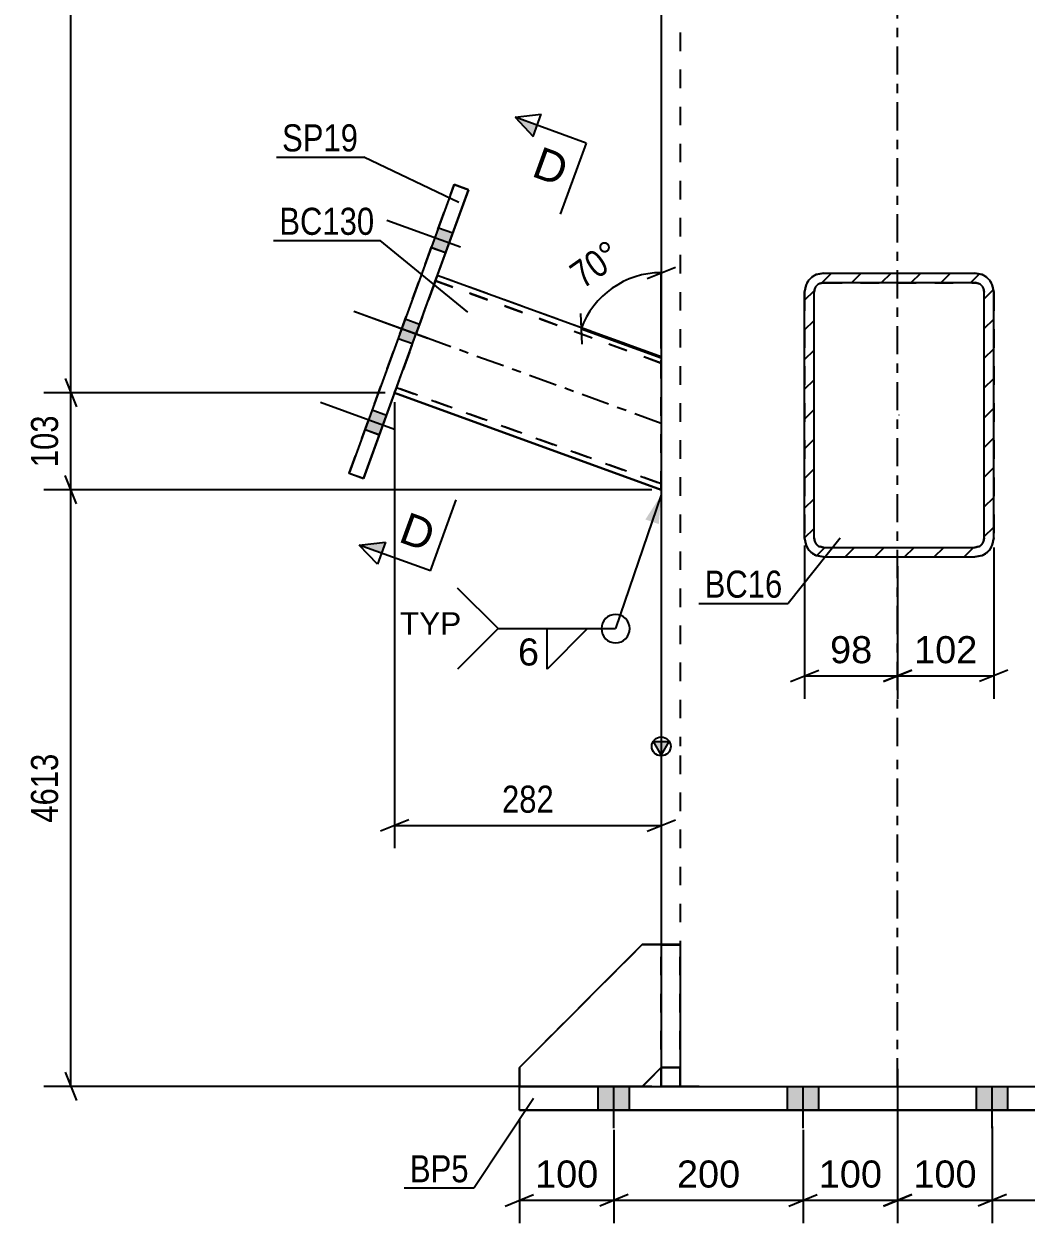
# Model space of a CAD drawing. Header units: millimetres. Extents: x -136 to 458, y -179 to 241.
# Drawn here: x 119.8 to 225.7, y -13 to 113.9 of the extents above; entities that cross this region are included whole.
import ezdxf

# ---------------------------------------------------------------- set-up
doc = ezdxf.new("R2010")
doc.units = ezdxf.units.MM
doc.linetypes.add('DXK_LINE_DOT2', pattern=[3.9198, 1.9599, -1.9599])
doc.linetypes.add('DXK_LINE_DOT3', pattern=[5.918699999999999, 2.979, -0.9799, 0.9799, -0.9799])
doc.styles.add('Arial', font='ARIAL.TTF', dxfattribs={"height": 0.2})
doc.styles.add('Arial Narrow', font='ARIALN.TTF', dxfattribs={"height": 0.2})

# ---------------------------------------------------------------- blocks, each defined once
blk = doc.blocks.new('Part-284876647-2561 - 2523')
at = {"color": 7, "linetype": 'DXK_LINE_DOT2'}
for p, q in [((185.1658816164739, 16.48926713189845), (172.1658816164739, 3.48926735205074)), ((172.1658816164739, 3.488899282542627), (185.1658816164739, 16.48889906239034)), ((185.1658816164739, 16.48889906239034), (185.1658816164739, 16.48926713189845)), ((187.1658816164739, 16.48926713189845), (185.1658816164739, 16.48926713189845)), ((185.1658816164739, 16.48889906239034), (187.1658816164739, 16.48889906239034)), ((187.1658816164739, 16.48926713189845), (187.1658816164739, 3.488899282542627)), ((172.1658816164739, 1.48889931641221), (172.1658816164739, 3.48926735205074)), ((187.1658816164739, 3.488899282542627), (185.1658816164739, 1.48889931641221)), ((172.1658816164739, 1.489267385920323), (185.1658816164739, 1.489267385920323)), ((185.1658816164739, 1.48889931641221), (172.1658816164739, 1.48889931641221)), ((185.1658816164739, 1.489267385920323), (185.1774758061758, 1.500861575425881)), ((185.1658816164739, 1.48889931641221), (185.1658816164739, 1.489267385920323))]:
    blk.add_line(p, q, dxfattribs=at)
at = {"color": 2, "linetype": 'Continuous'}
blk.add_line((185.1774758061758, 1.500861575425881), (187.1658816164739, 3.48926735205074), dxfattribs=at)
blk = doc.blocks.new('Part-284876647-2548 - 2523')
at = {"linetype": 'Continuous'}
h = blk.add_hatch(dxfattribs=at)
h.set_pattern_fill('', scale=0.7, style=0, pattern_type=0)
h.set_pattern_definition([(45, (202.3238815861421, 59.51429752567452), (-1.571544821187102, 1.571544821187102), [])])
h.paths.add_polyline_path([(202.3238815861435, 85.51429796353165), (202.3238815861392, 59.51429752571943), (202.4761225211159, 58.74893064810146), (202.9096680237651, 58.10008393953228), (203.558514721408, 57.66653842958272), (204.3238815861377, 57.51429749204124), (220.3238815861377, 57.51429749204124), (221.0892484508689, 57.66653842958272), (221.7380951485118, 58.10008393953228), (222.171640651161, 58.74893064810146), (222.3238815861392, 59.51429752571943), (222.3238815861435, 85.51429796353165), (222.1716406511668, 86.27966484115001), (221.7380951485162, 86.92851154971885), (221.0892484508733, 87.36205705966876), (220.3238815861435, 87.5142979972095), (204.3238815861435, 87.5142979972095), (203.5585147214138, 87.36205705966876), (202.9096680237709, 86.92851154971885), (202.4761225211217, 86.27966484115001)])
h.paths.add_polyline_path([(203.6167748049572, 86.22140475662542), (203.9411981537779, 86.43817751160071), (204.3238815861435, 86.51429798037077), (220.3238815861435, 86.51429798037077), (220.7065650185091, 86.43817751160071), (221.0309883673298, 86.22140475662542), (221.2477611186552, 85.89698140234083), (221.3238815861435, 85.51429796353165), (221.3238815861392, 59.51429752571943), (221.2477611186494, 59.13161408691025), (221.0309883673255, 58.80719073262605), (220.7065650185033, 58.5904179776511), (220.3238815861377, 58.51429750888036), (204.3238815861377, 58.51429750888036), (203.9411981537736, 58.5904179776511), (203.6167748049514, 58.80719073262605), (203.4000020536275, 59.13161408691025), (203.3238815861392, 59.51429752571943), (203.3238815861435, 85.51429796353165), (203.4000020536319, 85.89698140234083)])
at = {"color": 2, "linetype": 'Continuous'}
for p, q in [((204.3238815861435, 87.5142979972095), (203.5585147214138, 87.36205705966876)), ((204.3238815861435, 87.5142979972095), (220.3238815861435, 87.5142979972095)), ((221.0892484508733, 87.36205705966876), (220.3238815861435, 87.5142979972095)), ((202.4761225211217, 86.27966484115001), (202.3238815861435, 85.51429796353165)), ((203.9411981537779, 86.43817751160071), (204.3238815861435, 86.51429798037077)), ((204.3238815693928, 86.51123642527944), (203.9411981370272, 86.43511595907961)), ((204.3238815693928, 86.51123642527944), (204.3238815861435, 86.51429798037077)), ((204.3238815861435, 86.51429798037077), (220.3238815861435, 86.51429798037077)), ((204.3238815693928, 86.51123642527944), (220.3238815693928, 86.51123642527654)), ((220.3238815693928, 86.51123642527654), (220.3238815861435, 86.51429798037077)), ((220.3238815861435, 86.51429798037077), (220.7065650185091, 86.43817751160071)), ((220.7065650017584, 86.43511595907637), (220.3238815693928, 86.51123642527654)), ((222.3238815861435, 85.51429796353165), (222.1716406511668, 86.27966484115001)), ((202.3238815861392, 59.51429752571943), (202.3238815861435, 85.51429796353165)), ((203.3238815861435, 85.51429796353165), (203.4000020536319, 85.89698140234083)), ((203.3238815861392, 59.51429752571943), (203.3238815861435, 85.51429796353165)), ((221.2477611186552, 85.89698140234083), (221.3238815861435, 85.51429796353165)), ((221.3238815861392, 59.51429752571943), (221.3238815861435, 85.51429796353165)), ((222.3238815861392, 59.51429752571943), (222.3238815861435, 85.51429796353165)), ((202.3238815861392, 59.51429752571943), (202.4761225211159, 58.74893064810146)), ((203.4000020536275, 59.13161408691025), (203.3238815861392, 59.51429752571943)), ((204.3238815861377, 58.51429750888036), (203.9411981537736, 58.5904179776511)), ((204.3238815861377, 58.51429750888036), (220.3238815861377, 58.51429750888036)), ((220.7065650185033, 58.5904179776511), (220.3238815861377, 58.51429750888036)), ((221.3238815861392, 59.51429752571943), (221.2477611186494, 59.13161408691025)), ((222.171640651161, 58.74893064810146), (222.3238815861392, 59.51429752571943)), ((203.558514721408, 57.66653842958272), (204.3238815861377, 57.51429749204124)), ((204.3238815693928, 57.51123691638037), (203.5585147046631, 57.66347784877956)), ((204.3238815693928, 57.51123691638037), (204.3238815861377, 57.51429749204124)), ((204.3238815861377, 57.51429749204124), (220.3238815861377, 57.51429749204124)), ((204.3238815693928, 57.51123691638037), (220.3238815693928, 57.51123691637747)), ((220.3238815861377, 57.51429749204124), (221.0892484508689, 57.66653842958272)), ((221.0892484341226, 57.66347784877667), (220.3238815693928, 57.51123691637747)), ((220.3238815693928, 57.51123691637747), (220.3238815861377, 57.51429749204124))]:
    blk.add_line(p, q, dxfattribs=at)
at = {"color": 7, "linetype": 'DXK_LINE_DOT2'}
for p, q in [((203.5585147046631, 87.35899547594539), (204.3238815693928, 87.51123640834464)), ((204.3238815693928, 87.51123640834464), (204.3238815861435, 87.5142979972095)), ((204.3238815693928, 87.51123640834464), (220.3238815693928, 87.51123640834174)), ((220.3238815693928, 87.51123640834174), (220.3238815861435, 87.5142979972095)), ((220.3238815693928, 87.51123640834174), (221.0892484341226, 87.35899547594215)), ((202.3238815693928, 85.51123644221423), (202.476122504371, 86.27660329398327)), ((222.1716406344161, 86.27660329397963), (222.3238815693928, 85.51123644221059)), ((202.3238815861435, 85.51429796353165), (202.3238815693928, 59.51123688251187)), ((203.4000020368812, 85.89391986809841), (203.3238815693928, 85.51123644221383)), ((203.3238815693928, 85.51123644221383), (203.3238815861435, 85.51429796353165)), ((203.3238815693928, 59.51123688251153), (203.3238815693928, 85.51123644221383)), ((203.4000020368812, 85.89391986809841), (203.4000020536319, 85.89698140234083)), ((221.2477611019045, 85.89391986809511), (221.2477611186552, 85.89698140234083)), ((221.3238815693928, 85.51123644221059), (221.2477611019045, 85.89391986809511)), ((221.3238815693928, 85.51123644221059), (221.3238815861435, 85.51429796353165)), ((221.3238815693928, 59.51123688250823), (221.3238815693928, 85.51123644221059)), ((222.3238815861435, 85.51429796353165), (222.3238815693928, 59.51123688250823)), ((202.476122504371, 58.74587003074282), (202.3238815693928, 59.51123688251187)), ((202.476122504371, 58.74587003074282), (202.4761225211159, 58.74893064810146)), ((203.3238815693928, 59.51123688251153), (203.3238815861392, 59.51429752571943)), ((203.3238815693928, 59.51123688251153), (203.4000020368812, 59.128553456627)), ((203.9411981370272, 58.58735736564574), (204.3238815693928, 58.51123689944592)), ((204.3238815693928, 58.51123689944592), (204.3238815861377, 58.51429750888036)), ((204.3238815693928, 58.51123689944592), (220.3238815693928, 58.51123689944302)), ((220.3238815693928, 58.51123689944302), (220.7065650017584, 58.58735736564284)), ((220.3238815693928, 58.51123689944302), (220.3238815861377, 58.51429750888036)), ((221.2477611019045, 59.12855345662371), (221.3238815693928, 59.51123688250823)), ((221.3238815693928, 59.51123688250823), (221.3238815861392, 59.51429752571943)), ((222.3238815693928, 59.51123688250823), (222.1716406344161, 58.74587003073918)), ((222.1716406344161, 58.74587003073918), (222.171640651161, 58.74893064810146)), ((222.3238815693928, 59.51123688250823), (222.3238815861392, 59.51429752571943))]:
    blk.add_line(p, q, dxfattribs=at)
at = {"color": 7, "linetype": 'DXK_LINE_DOT3'}
blk.add_line((212.3238815592476, 72.50940149455772), (212.3238815863153, 72.5142977440866), dxfattribs=at)
at = {"color": 2, "linetype": 'Continuous'}
for centre, radius, start, end in [((204.3238816081458, 85.51429798553286), 2.000000016839345, 112.5000004824167, 157.5000004824008), ((204.3238815971476, 85.51429797452951), 1.000000008424062, 112.5000004825366, 157.5000004823348), ((204.3238815583338, 85.51123643114649), 0.9999999915384121, 112.4999995150047, 157.4999995147244), ((220.3238815751395, 85.51429797452951), 1.000000008424061, 22.49999951766524, 67.49999951746345), ((220.323881580452, 85.5112364311434), 0.9999999915382234, 22.50000048526679, 67.50000048499797), ((220.3238815641354, 85.51429798552451), 2.00000001684931, 22.49999951774013, 67.49999951751961), ((204.323881608136, 59.51429750371462), 2.000000016834123, 202.4999995175374, 247.4999995176454), ((204.323881547266, 59.51123690463506), 1.999999983063, 202.5000004850796, 247.5000004851461), ((204.3238815971322, 59.51429751471183), 1.000000008410178, 202.499999517391, 247.4999995178157), ((220.3238815751447, 59.51429751471183), 1.000000008410179, 292.5000004821843, 337.500000482609), ((220.3238815641416, 59.51429750371388), 2.00000001683317, 292.5000004823434, 337.500000482474), ((220.3238815915157, 59.51123690463908), 1.9999999830709, 292.4999995148817, 337.4999995147764)]:
    blk.add_arc(centre, radius, start, end, dxfattribs=at)
at = {"color": 7, "linetype": 'DXK_LINE_DOT2'}
for centre, radius, start, end in [((204.3238815472652, 85.51123642008992), 1.999999983062675, 112.4999995148325, 157.4999995148818), ((220.3238815915162, 85.51123642008028), 1.999999983070187, 22.50000048521503, 67.5000004851267), ((204.3238815583337, 59.51123689357871), 0.9999999915382234, 202.5000004852668, 247.500000484998), ((220.3238815804522, 59.51123689357591), 0.999999991538237, 292.4999995149901, 337.4999995147031)]:
    blk.add_arc(centre, radius, start, end, dxfattribs=at)
blk = doc.blocks.new('Part-284876647-2565 - 2523')
at = {"color": 2, "linetype": 'Continuous'}
for p, q in [((185.1658816164739, 16.49810090762891), (172.1658816164739, 3.498101127781195)), ((185.1658816164739, 16.4977328381208), (185.1658816164739, 16.49810090762891)), ((187.1658816164739, 16.49810090762891), (185.1658816164739, 16.49810090762891)), ((172.1658816164739, 3.498101127781195), (172.1658816164739, 3.497733058273082)), ((172.1658816164739, 3.498101127781195), (172.1658816164739, 1.500861575425881)), ((185.1686420302958, 1.500861575425881), (187.1658816164739, 3.498101127781195))]:
    blk.add_line(p, q, dxfattribs=at)
at = {"color": 7, "linetype": 'DXK_LINE_DOT2'}
for p, q in [((172.1658816164739, 3.497733058273082), (185.1658816164739, 16.4977328381208)), ((185.1658816164739, 16.4977328381208), (187.1658816164739, 16.4977328381208)), ((187.1658816164739, 16.49810090762891), (187.1658816164739, 3.497733058273082)), ((187.1658816164739, 3.497733058273082), (185.1658816164739, 1.497733092142664)), ((172.1658816164739, 1.500861575425881), (172.1658816164739, 1.497733092142664)), ((172.1658816164739, 1.498101161650777), (185.1658816164739, 1.498101161650777)), ((185.1658816164739, 1.497733092142664), (172.1658816164739, 1.497733092142664)), ((185.1658816164739, 1.498101161650777), (185.1686420302958, 1.500861575425881)), ((185.1658816164739, 1.497733092142664), (185.1658816164739, 1.498101161650777))]:
    blk.add_line(p, q, dxfattribs=at)
blk = doc.blocks.new('Part-284876647-2564 - 2523')
at = {"color": 2, "linetype": 'Continuous'}
for p, q in [((187.1658816164739, 16.49846897713702), (187.1658816164739, 16.49810090762891)), ((189.1658816164739, 16.49846897713702), (187.1658816164739, 16.49846897713702)), ((187.1658816164739, 16.49846897713702), (187.1658816164739, 1.500861682961624)), ((189.1658816164739, 16.49810090762891), (189.1658816164739, 16.49846897713702)), ((189.1658816164739, 16.49846897713702), (189.1658816164739, 1.500861682961624)), ((189.1658816164739, 3.500861649092042), (187.1658816164739, 3.500861649092042)), ((187.1658816164739, 1.500861682961624), (189.1658816164739, 1.500861682961624))]:
    blk.add_line(p, q, dxfattribs=at)
at = {"color": 7, "linetype": 'DXK_LINE_DOT2'}
for p, q in [((187.1658816164739, 16.49810090762891), (189.1658816164739, 16.49810090762891)), ((187.1658816164739, 3.500861649092042), (187.1658816164739, 1.49846923115889)), ((187.1658816164739, 3.498101127781195), (189.1658816164739, 3.498101127781195)), ((189.1658816164739, 3.500861649092042), (189.1658816164739, 1.49846923115889)), ((187.1658816164739, 1.49846923115889), (187.1658816164739, 1.500861682961624)), ((189.1658816164739, 1.49846923115889), (187.1658816164739, 1.49846923115889)), ((189.1658816164739, 1.49846923115889), (189.1658816164739, 1.500861682961624))]:
    blk.add_line(p, q, dxfattribs=at)
blk = doc.blocks.new('Bolt-284876647-2647 - 2523')
at = {"linetype": 'Continuous'}
for points in [[(180.5158816164739, -1.000978729777705), (183.8158816164739, -1.000978729777705), (183.8158816164739, 1.499021227885316), (180.5158816164739, 1.499021227885316)], [(180.5158816164739, -1.004659424858835), (183.8158816164739, -1.004659424858835), (183.8158816164739, 1.495340532804187), (180.5158816164739, 1.495340532804187)], [(180.5158816164739, -1.008340119939965), (183.8158816164739, -1.008340119939965), (183.8158816164739, 1.491659837723057), (180.5158816164739, 1.491659837723057)], [(180.5158816164739, -1.012020815021094), (183.8158816164739, -1.012020815021094), (183.8158816164739, 1.487979142641927), (180.5158816164739, 1.487979142641927)], [(200.5158816164739, -1.000978729777705), (203.8158816164739, -1.000978729777705), (203.8158816164739, 1.499021227885316), (200.5158816164739, 1.499021227885316)], [(200.5158816164739, -1.012020815021094), (203.8158816164739, -1.012020815021094), (203.8158816164739, 1.487979142641927), (200.5158816164739, 1.487979142641927)], [(220.5158816164739, -1.000978729777705), (223.8158816164739, -1.000978729777705), (223.8158816164739, 1.499021227885316), (220.5158816164739, 1.499021227885316)], [(220.5158816164739, -1.012020815021094), (223.8158816164739, -1.012020815021094), (223.8158816164739, 1.487979142641927), (220.5158816164739, 1.487979142641927)], [(240.5158816164739, -1.000978729777705), (243.8158816164739, -1.000978729777705), (243.8158816164739, 1.499021227885316), (240.5158816164739, 1.499021227885316)], [(240.5158816164739, -1.004659424858835), (243.8158816164739, -1.004659424858835), (243.8158816164739, 1.495340532804187), (240.5158816164739, 1.495340532804187)], [(240.5158816164739, -1.008340119939965), (243.8158816164739, -1.008340119939965), (243.8158816164739, 1.491659837723057), (240.5158816164739, 1.491659837723057)], [(240.5158816164739, -1.012020815021094), (243.8158816164739, -1.012020815021094), (243.8158816164739, 1.487979142641927), (240.5158816164739, 1.487979142641927)]]:
    blk.add_hatch(color=1, dxfattribs=at).paths.add_polyline_path(points)
at = {"color": 1, "linetype": 'Continuous'}
for p, q in [((180.5158816164739, -1.000978729777705), (180.5158816164739, 1.499021227885316)), ((180.5158816164739, -1.004659424858835), (180.5158816164739, 1.495340532804187)), ((180.5158816164739, -1.008340119939965), (180.5158816164739, 1.491659837723057)), ((180.5158816164739, -1.012020815021094), (180.5158816164739, 1.487979142641927)), ((182.1658816164739, -2.900978697602849), (182.1658816164739, 1.499021227885811)), ((182.1658816164739, -2.904659392683978), (182.1658816164739, 1.495340532804681)), ((182.1658816164739, -2.908340087765108), (182.1658816164739, 1.491659837723552)), ((182.1658816164739, -2.912020782846238), (182.1658816164739, 1.487979142642422)), ((183.8158816164739, -1.000978729777705), (183.8158816164739, 1.499021227885316)), ((183.8158816164739, -1.004659424858835), (183.8158816164739, 1.495340532804187)), ((183.8158816164739, -1.008340119939965), (183.8158816164739, 1.491659837723057)), ((183.8158816164739, -1.012020815021094), (183.8158816164739, 1.487979142641927)), ((200.5158816164739, -1.000978729777705), (200.5158816164739, 1.499021227885316)), ((200.5158816164739, -1.012020815021094), (200.5158816164739, 1.487979142641927)), ((202.1658816164739, -2.900978697602849), (202.1658816164739, 1.499021227885811)), ((202.1658816164739, -2.912020782846238), (202.1658816164739, 1.487979142642422)), ((203.8158816164739, -1.000978729777705), (203.8158816164739, 1.499021227885316)), ((203.8158816164739, -1.012020815021094), (203.8158816164739, 1.487979142641927)), ((220.5158816164739, -1.000978729777705), (220.5158816164739, 1.499021227885316)), ((220.5158816164739, -1.012020815021094), (220.5158816164739, 1.487979142641927)), ((222.1658816164739, -2.900978697602849), (222.1658816164739, 1.499021227885811)), ((222.1658816164739, -2.912020782846238), (222.1658816164739, 1.487979142642422)), ((223.8158816164739, -1.000978729777705), (223.8158816164739, 1.499021227885316)), ((223.8158816164739, -1.012020815021094), (223.8158816164739, 1.487979142641927)), ((240.5158816164739, -1.000978729777705), (240.5158816164739, 1.499021227885316)), ((240.5158816164739, -1.004659424858835), (240.5158816164739, 1.495340532804187)), ((240.5158816164739, -1.008340119939965), (240.5158816164739, 1.491659837723057)), ((240.5158816164739, -1.012020815021094), (240.5158816164739, 1.487979142641927)), ((242.1658816164739, -2.900978697602849), (242.1658816164739, 1.499021227885811)), ((242.1658816164739, -2.904659392683978), (242.1658816164739, 1.495340532804681)), ((242.1658816164739, -2.908340087765108), (242.1658816164739, 1.491659837723552)), ((242.1658816164739, -2.912020782846238), (242.1658816164739, 1.487979142642422)), ((243.8158816164739, -1.000978729777705), (243.8158816164739, 1.499021227885316)), ((243.8158816164739, -1.004659424858835), (243.8158816164739, 1.495340532804187)), ((243.8158816164739, -1.008340119939965), (243.8158816164739, 1.491659837723057)), ((243.8158816164739, -1.012020815021094), (243.8158816164739, 1.487979142641927))]:
    blk.add_line(p, q, dxfattribs=at)
blk = doc.blocks.new('Part-284876647-2616 - 2523')
at = {"linetype": 'Continuous'}
blk.add_hatch(color=2, dxfattribs=at).paths.add_polyline_path([(187.1658816164739, 36.56071713730994), (186.365881604553, 37.96071711346809), (187.9658816283948, 37.96071711346809)])
at = {"color": 2, "linetype": 'Continuous'}
for p, q in [((187.1658816164739, 116.8779832125534), (187.1658816164739, 37.49810090762891)), ((187.1658816164739, 36.56071713730994), (186.365881604553, 37.96071711346809)), ((186.365881604553, 37.96071711346809), (187.9658816283948, 37.96071711346809)), ((187.9658816283948, 37.96071711346809), (187.1658816164739, 36.56071713730994)), ((187.1658816164739, 36.49810090762891), (187.1658816164739, 16.49846897713702))]:
    blk.add_line(p, q, dxfattribs=at)
at = {"color": 7, "linetype": 'DXK_LINE_DOT2'}
for p, q in [((189.1658816164739, 116.8779832125534), (189.1658816164739, 37.49810090762891)), ((189.1658816164739, 36.49810090762891), (189.1658816164739, 1.489635455428436)), ((187.1658816164739, 16.49846897713702), (187.1658816164739, 1.489635455428436)), ((187.4703634864288, 1.497646623304138), (187.1658816164739, 1.497364915098808)), ((187.1658816164739, 1.489635455428436), (187.1658816164739, 1.497364915098808)), ((187.1658816164739, 1.489635455428436), (187.4703634864288, 1.489353747222924)), ((188.3374544917272, 1.497885443989037), (187.4703634864288, 1.497646623304138)), ((187.4703634864288, 1.489353747222924), (188.3374544917272, 1.489114926538025)), ((189.635147887013, 1.498045018868982), (188.3374544917272, 1.497885443989037)), ((188.3374544917272, 1.489114926538025), (189.635147887013, 1.488955351658262)), ((189.1658816164739, 1.497364915098808), (189.3181225514506, 1.497505769201382)), ((189.1658816164739, 1.489635455428436), (189.1658816164739, 1.497364915098808)), ((189.3181225514506, 1.48949460132568), (189.1658816164739, 1.489635455428436)), ((189.3181225514506, 1.497505769201382), (189.7516680541013, 1.497625179543832)), ((189.7516680541013, 1.48937519098323), (189.3181225514506, 1.48949460132568)), ((191.1658816164739, 1.498101054115034), (189.635147887013, 1.498045018868982)), ((189.635147887013, 1.488955351658262), (191.1658816164739, 1.48889931641221)), ((189.7516680541013, 1.497625179543832), (190.4005147517442, 1.497704966983804)), ((190.4005147517442, 1.489295403543258), (189.7516680541013, 1.48937519098323)), ((190.4005147517442, 1.497704966983804), (191.1658816164739, 1.497732984606921)), ((191.1658816164739, 1.489267385920323), (190.4005147517442, 1.489295403543258)), ((191.1658816164739, 1.498101054115034), (233.1658816164739, 1.498101054115034)), ((191.1658816164739, 1.497732984606921), (233.1658816164739, 1.497732984606921)), ((191.1658816164739, 1.489267385920323), (233.1658816164739, 1.489267385920323)), ((191.1658816164739, 1.48889931641221), (233.1658816164739, 1.48889931641221))]:
    blk.add_line(p, q, dxfattribs=at)
at = {"color": 7, "linetype": 'DXK_LINE_DOT3'}
for p, q in [((212.1658816164739, 37.49810090762891), (212.1658816164739, 116.8779832125534)), ((212.1658816164739, 1.493500185263622), (212.1658816164739, 36.49810090762891))]:
    blk.add_line(p, q, dxfattribs=at)
at = {"color": 2, "linetype": 'Continuous'}
blk.add_circle((187.1658816164739, 37.46071711346809), 1, dxfattribs=at)
blk = doc.blocks.new('Part-284876647-2621 - 2523')
at = {"color": 2, "linetype": 'Continuous'}
for p, q in [((172.1658816164739, -1.013861162561659), (172.1658816164739, 1.500861575425881)), ((172.1658816164739, 1.500861575425881), (252.1658816164739, 1.500861575425881)), ((252.1658816164739, -1.013861162561659), (252.1658816164739, 1.500861575425881)), ((172.1658816164739, -0.9991383822371405), (172.1658816164739, -1.013861162561659)), ((252.1658816164739, -0.9991383822371405), (172.1658816164739, -0.9991383822371405)), ((172.1658816164739, -1.013861162561659), (252.1658816164739, -1.013861162561659)), ((252.1658816164739, -0.9991383822371405), (252.1658816164739, -1.013861162561659))]:
    blk.add_line(p, q, dxfattribs=at)
at = {"color": 7, "linetype": 'DXK_LINE_DOT2'}
blk.add_line((172.1658816164739, 1.486138795101362), (252.1658816164739, 1.486138795101362), dxfattribs=at)
blk = doc.blocks.new('Part-284876647-2622 - 2523')
at = {"color": 7, "linetype": 'DXK_LINE_DOT2'}
for p, q in [((187.1658816164739, 1.486138795101362), (187.1658816164739, 16.48889906239034)), ((189.1658816164739, 16.48889906239034), (187.1658816164739, 16.48889906239034)), ((187.1658816164739, 16.48853099288223), (189.1658816164739, 16.48853099288223)), ((189.1658816164739, 1.486138795101362), (189.1658816164739, 16.48889906239034)), ((187.1658816164739, 3.488899282542627), (189.1658816164739, 3.488899282542627)), ((189.1658816164739, 3.48613876123178), (187.1658816164739, 3.48613876123178)), ((187.1658816164739, 1.488531246904097), (187.1658816164739, 1.486138795101362)), ((187.1658816164739, 1.488531246904097), (189.1658816164739, 1.488531246904097)), ((187.1658816164739, 1.486138795101362), (189.1658816164739, 1.486138795101362)), ((189.1658816164739, 1.488531246904097), (189.1658816164739, 1.486138795101362))]:
    blk.add_line(p, q, dxfattribs=at)
blk = doc.blocks.new('Bolt-284876647-2631 - 2523')
at = {"linetype": 'Continuous'}
for points in [[(164.3619999804537, 89.66381036952743), (165.1144441963784, 91.73113417143202), (163.610935974041, 92.27836631094385), (162.8584917581163, 90.21104250903926)], [(164.3619999804537, 89.66192401329835), (165.1144441963784, 91.72924781520294), (163.610935974041, 92.27647995471477), (162.8584917581163, 90.20915615281018)], [(164.3619999804537, 89.66003765706927), (165.1144441963784, 91.72736145897386), (163.610935974041, 92.2745935984857), (162.8584917581163, 90.2072697965811)], [(160.856294026929, 80.03196098195843), (161.6087382428537, 82.09928478386308), (160.1052300205163, 82.64651692337492), (159.3527858045916, 80.57919312147027)], [(160.856294026929, 80.02818826950028), (161.6087382428537, 82.09551207140493), (160.1052300205163, 82.64274421091676), (159.3527858045916, 80.57542040901211)], [(157.3505880734043, 70.4001115943899), (158.103032289329, 72.46743539629449), (156.5995240669915, 73.01466753580632), (155.8470798510668, 70.94734373390173)], [(157.3505880734043, 70.39822523816082), (158.103032289329, 72.46554904006541), (156.5995240669915, 73.01278117957725), (155.8470798510668, 70.94545737767265)], [(157.3505880734043, 70.39633888193174), (158.103032289329, 72.46366268383633), (156.5995240669915, 73.01089482334817), (155.8470798510668, 70.94357102144357)]]:
    blk.add_hatch(color=1, dxfattribs=at).paths.add_polyline_path(points)
at = {"color": 1, "linetype": 'Continuous'}
for p, q in [((165.959822519366, 90.25284615701918), (158.1603736149118, 93.09161288112205)), ((165.959822519366, 90.2509598007901), (158.1603736149118, 93.08972652489297)), ((165.959822519366, 90.24907344456102), (158.1603736149118, 93.08784016866389)), ((165.1144441963784, 91.73113417143202), (163.610935974041, 92.27836631094385)), ((165.1144441963784, 91.72924781520294), (163.610935974041, 92.27647995471477)), ((165.1144441963784, 91.72736145897386), (163.610935974041, 92.2745935984857)), ((164.3619999804537, 89.66381036952743), (162.8584917581163, 90.21104250903926)), ((164.3619999804537, 89.66192401329835), (162.8584917581163, 90.20915615281018)), ((164.3619999804537, 89.66003765706927), (162.8584917581163, 90.2072697965811)), ((162.4541165658412, 80.62099676945024), (154.6546676613871, 83.45976349355311)), ((162.4541165658412, 80.61722405699209), (154.6546676613871, 83.45599078109495)), ((161.6087382428537, 82.09928478386308), (160.1052300205163, 82.64651692337492)), ((161.6087382428537, 82.09551207140493), (160.1052300205163, 82.64274421091676)), ((160.856294026929, 80.03196098195843), (159.3527858045916, 80.57919312147027)), ((160.856294026929, 80.02818826950028), (159.3527858045916, 80.57542040901211)), ((158.9484106123165, 70.98914738188165), (151.1489617078623, 73.82791410598452)), ((158.9484106123165, 70.98726102565257), (151.1489617078623, 73.82602774975544)), ((158.9484106123165, 70.98537466942349), (151.1489617078623, 73.82414139352636)), ((158.103032289329, 72.46743539629449), (156.5995240669915, 73.01466753580632)), ((158.103032289329, 72.46554904006541), (156.5995240669915, 73.01278117957725)), ((158.103032289329, 72.46366268383633), (156.5995240669915, 73.01089482334817)), ((157.3505880734043, 70.4001115943899), (155.8470798510668, 70.94734373390173)), ((157.3505880734043, 70.39822523816082), (155.8470798510668, 70.94545737767265)), ((157.3505880734043, 70.39633888193174), (155.8470798510668, 70.94357102144357))]:
    blk.add_line(p, q, dxfattribs=at)
blk = doc.blocks.new('Part-284876647-2636 - 2523')
at = {"color": 2, "linetype": 'Continuous'}
for p, q in [((165.2868344184711, 96.88396434206021), (154.1711813951, 66.34395408879334)), ((166.7903426410166, 96.33673220247272), (165.2868344184711, 96.88396434206021)), ((155.6746896176455, 65.79672194920619), (166.7903426410166, 96.33673220247272)), ((166.7903426410166, 96.33075107296588), (163.4911292893704, 87.26623553122113)), ((166.7884203432598, 96.33145073200234), (166.7903426410166, 96.33075107296588)), ((166.7903426410166, 96.33673220247272), (166.7903426410166, 96.33075107296588)), ((158.9764640614166, 74.86229290527905), (155.6746896176455, 65.79074081969935)), ((154.1711813951, 66.34395408879334), (155.6746896176455, 65.79672194920619)), ((154.1711813951, 66.34395408879334), (154.1711813951, 66.3379729592865)), ((154.1711813951, 66.3379729592865), (154.1731036928567, 66.34325442975683)), ((155.6746896176455, 65.79074081969935), (154.1711813951, 66.3379729592865)), ((155.6746896176455, 65.79672194920619), (155.6746896176455, 65.79074081969935))]:
    blk.add_line(p, q, dxfattribs=at)
at = {"color": 7, "linetype": 'DXK_LINE_DOT2'}
for p, q in [((154.1731036928567, 66.34325442975683), (165.2868344184711, 96.87798321255337)), ((165.2868344184711, 96.88396434206021), (165.2868344184711, 96.87798321255337)), ((165.2868344184711, 96.87798321255337), (166.7884203432598, 96.33145073200234)), ((163.4911292893704, 87.26623553122113), (158.9764640614166, 74.86229290527905))]:
    blk.add_line(p, q, dxfattribs=at)
blk = doc.blocks.new('Part-284876647-2657 - 2523')
at = {"color": 7, "linetype": 'DXK_LINE_DOT2'}
for p, q in [((163.2364871394633, 86.56840461557675), (159.1960646490809, 75.46744507521333)), ((163.2364871394633, 86.570800253183), (159.2285451192541, 75.55906840668916)), ((163.2245314679474, 86.53782635894618), (159.24050079077, 75.59179039733078)), ((159.3863528870717, 75.99033972292341), (163.2245314679474, 86.53568262493513)), ((163.2690158498911, 86.66001038903937), (163.2245314679474, 86.53782635894618)), ((163.2245314679474, 86.53568262493513), (163.2690158498911, 86.6579383012338)), ((163.2364871394633, 86.570800253183), (163.3696383041957, 86.93658225392807)), ((163.3696383041957, 86.93428236124981), (163.2364871394633, 86.56840461557675)), ((163.2846366875137, 86.70288603787134), (163.2690158498911, 86.66001038903937)), ((163.2690158498911, 86.6579383012338), (163.2846366875137, 86.70089846252756)), ((163.2846366875137, 86.70288603787134), (187.1658816164739, 78.0108253211323)), ((163.2846366875137, 86.70089846252756), (163.2846366875137, 86.70288603787134)), ((187.1658816164739, 78.00883774578847), (163.2846366875137, 86.70089846252756)), ((163.3696383041957, 86.93658225392807), (163.4586070680847, 87.18095031411337)), ((163.4586070680847, 87.178793713846), (163.3696383041957, 86.93428236124981)), ((163.4586070680847, 87.18095031411337), (163.4898487433298, 87.26670161177805)), ((163.4898487433298, 87.26471403643421), (163.4586070680847, 87.178793713846)), ((163.4898487433298, 87.26471403643421), (163.4898487433298, 87.26670161177805)), ((187.1658816164696, 78.64734438602369), (163.4898487433298, 87.26471403643421)), ((187.1658816165656, 64.60019830085201), (187.1658816164696, 78.64933196136752)), ((158.9751835153876, 74.8627589858317), (159.0064251906342, 74.94867930841991)), ((158.9751835153876, 74.86077141048787), (159.0064251906342, 74.94652270815254)), ((158.9751835153876, 74.86077141048787), (158.9751835153876, 74.8627589858317)), ((159.0064251906342, 74.94867930841991), (159.0953939545217, 75.1931906610161)), ((159.0064251906342, 74.94652270815254), (159.0071184879602, 74.94842696887605)), ((159.0071184879602, 74.94842696887605), (159.0953939545217, 75.19089076833785)), ((159.0953939545217, 75.1931906610161), (159.2285451192541, 75.55906840668916)), ((159.0953939545217, 75.19089076833785), (159.1960646490809, 75.46744507521333)), ((159.1960164088262, 75.46953472103246), (159.1803955712037, 75.42657455973836)), ((159.1803955712037, 75.42458698439458), (159.1960164088262, 75.46746263322689)), ((187.1658816165612, 65.24069251643101), (159.1803955712037, 75.42657455973836)), ((159.1803955712037, 75.42657455973836), (159.1803955712037, 75.42458698439458)), ((159.1803955712037, 75.42458698439458), (187.1658816165612, 65.23870494108718)), ((159.24050079077, 75.59179039733078), (159.1960164088262, 75.46953472103246)), ((159.1960164088262, 75.46746263322689), (159.2292716758434, 75.5588039617657)), ((159.2292716758434, 75.5588039617657), (159.24050079077, 75.58964666331974)), ((159.24050079077, 75.58964666331974), (159.3856076270183, 75.98829213744881)), ((159.3856076270183, 75.98829213744881), (159.3863528870717, 75.99033972292341))]:
    blk.add_line(p, q, dxfattribs=at)
at = {"color": 2, "linetype": 'Continuous'}
for p, q in [((187.1658816164696, 78.64933196136752), (163.4898487433298, 87.26670161177805)), ((158.9751835153876, 74.8627589858317), (187.1658816165656, 64.60218587619579)), ((187.1658816165656, 64.60019830085201), (158.9751835153876, 74.86077141048787))]:
    blk.add_line(p, q, dxfattribs=at)
at = {"color": 7, "linetype": 'DXK_LINE_DOT3'}
blk.add_line((187.1658816165176, 71.62476513090894), (161.2325161294693, 81.06373651105804), dxfattribs=at)
blk = doc.blocks.new('Part-284876647-2682 - 2523')
at = {"color": 7, "linetype": 'DXK_LINE_DOT2'}
for p, q in [((202.4761224701362, 86.26682917448613), (202.323881535158, 85.50146232271743)), ((204.323881535158, 87.50146228884745), (203.5585146704283, 87.34922135644825)), ((203.9411981027924, 86.42534183958247), (204.323881535158, 86.50146230578224)), ((204.323881535158, 87.50146228884745), (220.323881535158, 87.50146228884455)), ((204.3238815534949, 87.49810141564899), (204.323881535158, 87.50146228884745)), ((204.3238815534949, 86.49810139871494), (204.323881535158, 86.50146230578224)), ((204.323881535158, 86.50146230578224), (220.323881535158, 86.50146230577934)), ((220.323881535158, 87.50146228884455), (220.3238815534949, 87.49810141564899)), ((221.0892483998877, 87.34922135644496), (220.323881535158, 87.50146228884455)), ((220.3238815534949, 86.49810139871494), (220.323881535158, 86.50146230577934)), ((220.323881535158, 86.50146230577934), (220.7065649675236, 86.42534183957957)), ((222.323881535158, 85.50146232271379), (222.1716406001813, 86.2668291744825)), ((202.323881535158, 85.50146232271743), (202.3238815535007, 59.49810094149706)), ((203.323881535158, 85.50146232271703), (203.4000020026463, 85.88414574860161)), ((203.3238815534949, 85.49810138178123), (203.323881535158, 85.50146232271703)), ((203.323881535158, 59.50146276302161), (203.323881535158, 85.50146232271703)), ((203.4000020209832, 85.88078482062679), (203.4000020026463, 85.88414574860161)), ((221.2477610860065, 85.88078482062679), (221.2477610676696, 85.88414574859831)), ((221.2477610676696, 85.88414574859831), (221.323881535158, 85.50146232271379)), ((221.3238815534949, 85.49810138178123), (221.323881535158, 85.50146232271379)), ((221.323881535158, 59.50146276301837), (221.323881535158, 85.50146232271379)), ((222.323881535158, 85.50146232271379), (222.3238815535007, 59.49810094149706)), ((202.323881535158, 59.501462763022), (202.4761224701362, 58.7360959112533)), ((202.4761224884774, 58.73273406380628), (202.4761224701362, 58.7360959112533)), ((203.3238815535007, 59.49810094149706), (203.323881535158, 59.50146276302161)), ((203.4000020026463, 59.11877933713708), (203.323881535158, 59.50146276302161)), ((204.323881535158, 58.5014627799564), (203.9411981027924, 58.57758324615583)), ((204.3238815535007, 58.49810092456295), (204.323881535158, 58.5014627799564)), ((204.323881535158, 58.5014627799564), (220.323881535158, 58.5014627799535)), ((220.7065649675236, 58.57758324615293), (220.323881535158, 58.5014627799535)), ((220.3238815535007, 58.49810092456295), (220.323881535158, 58.5014627799535)), ((221.323881535158, 59.50146276301837), (221.2477610676696, 59.11877933713384)), ((221.3238815535007, 59.49810094149706), (221.323881535158, 59.50146276301837)), ((222.1716406001813, 58.73609591124966), (222.323881535158, 59.50146276301837)), ((222.171640618524, 58.73273406380628), (222.1716406001813, 58.73609591124966)), ((203.5585146704283, 57.65370372929044), (204.323881535158, 57.50146279689119)), ((204.323881535158, 57.50146279689119), (220.323881535158, 57.50146279688829)), ((204.3238815535007, 57.4981009076289), (204.323881535158, 57.50146279689119)), ((220.323881535158, 57.50146279688829), (221.0892483998877, 57.65370372928714)), ((220.3238815535007, 57.4981009076289), (220.323881535158, 57.50146279688829))]:
    blk.add_line(p, q, dxfattribs=at)
at = {"color": 7, "linetype": 'DXK_LINE_DOT3'}
blk.add_line((212.3238815633099, 72.49626081372713), (212.3238815244888, 72.50330289003699), dxfattribs=at)
at = {"color": 7, "linetype": 'DXK_LINE_DOT2'}
for centre, radius, start, end in [((204.3238815130295, 85.50146230059369), 1.999999983061486, 112.4999995148183, 157.4999995148959), ((204.3238815240927, 85.50146231165542), 0.9999999915303932, 112.4999995148039, 157.4999995148893), ((220.3238815462231, 85.5014623116526), 0.9999999915303863, 22.50000048508091, 67.5000004851842), ((220.3238815572822, 85.50146230058384), 1.999999983069185, 22.50000048520535, 67.50000048513952), ((204.3238815130298, 59.50146278514475), 1.999999983061352, 202.5000004850749, 247.5000004851719), ((204.323881524093, 59.50146277408297), 0.9999999915306198, 202.5000004850864, 247.5000004851785), ((220.3238815462231, 59.5014627740802), 0.9999999915306852, 292.4999995148125, 337.4999995148866), ((220.3238815572817, 59.50146278514865), 1.999999983069713, 292.4999995148676, 337.4999995147905)]:
    blk.add_arc(centre, radius, start, end, dxfattribs=at)
blk = doc.blocks.new('StraightDimension-284876647-2820 - 2523')
at = {"color": 7, "linetype": 'Continuous'}
for p, q in [((182.1658816164725, -3.084442216649904), (182.1658816164725, -12.95271064899669)), ((202.1658816164725, -3.084442216649904), (202.1658816164725, -12.95271064899669)), ((183.6658816760771, -9.952710625154822), (180.6658815568678, -11.15271067283854)), ((200.6658815568678, -11.15271067283854), (203.6658816760771, -9.952710625154822)), ((182.1658816164725, -10.55271064899668), (202.1658816164725, -10.55271064899668))]:
    blk.add_line(p, q, dxfattribs=at)
at = {"color": 0}
blk.add_wipeout([(196.10133083522246, -9.802710648996682), (196.10133083522246, -5.602710648996693), (188.23043239772238, -5.602710648996693), (188.23043239772238, -9.802710648996682)], dxfattribs=at)
at = {"color": 3, "style": 'Arial'}
blk.add_text('200', height=2.865234375, dxfattribs=at).set_placement((188.8304323977225, -9.202710648996685))
blk = doc.blocks.new('AngleDimension-284876647-2771 - 2523')
at = {"color": 7, "linetype": 'Continuous'}
for p, q in [((185.6658815549836, 86.9628040755891), (188.6658816741929, 88.16280412327282)), ((187.165881616386, 79.56302494117537), (187.1658816145882, 87.56280409943096)), ((187.1658816145882, 87.56280409943096), (187.1658816166108, 78.56280409943096)), ((178.6438953762632, 83.23032497843143), (178.7551034892961, 80.00114031581263)), ((178.6994994327796, 81.61573264712203), (187.1658816166108, 78.56280409943096))]:
    blk.add_line(p, q, dxfattribs=at)
blk.add_arc((187.1658816166107, 78.56280409943099), 8.999999999999972, 90.00000001287579, 160.1709888119923, dxfattribs=at)
at = {"color": 0}
blk.add_wipeout([(184.01341256327413, 88.66908413714796), (181.59911411616528, 92.10582139918696), (176.3140757736071, 88.39309654114001), (178.72837422071598, 84.95635927910095)], dxfattribs=at)
at = {"color": 3, "style": 'Arial Narrow'}
blk.add_text('70°', height=2.86328125, rotation=35.08793537381162, dxfattribs=at).set_placement((178.8744369085632, 85.79222152326494))
blk = doc.blocks.new('StraightDimension-284876647-5267 - 2523')
at = {"color": 7, "linetype": 'Continuous'}
for p, q in [((222.3238815835679, 58.51429752571943), (222.3238815835679, 42.50730607803447)), ((212.1658816164739, 56.50664899808129), (212.1658816164739, 42.50730607803447)), ((210.6658815568693, 44.30730605419262), (213.6658816760786, 45.50730610187634)), ((212.1658816164739, 44.90730607803448), (222.3238815835679, 44.90730607803448)), ((223.8238816431725, 45.50730610187634), (220.8238815239632, 44.30730605419262))]:
    blk.add_line(p, q, dxfattribs=at)
at = {"color": 0}
blk.add_wipeout([(221.1803308187709, 45.65730607803447), (221.1803308187709, 49.85730607803449), (213.3094323812709, 49.85730607803449), (213.3094323812709, 45.65730607803447)], dxfattribs=at)
at = {"color": 3, "style": 'Arial'}
blk.add_text('102', height=2.865234375, dxfattribs=at).set_placement((213.9094323812709, 46.25730607803447))
blk = doc.blocks.new('StraightDimension-284876647-2817 - 2523')
at = {"color": 7, "linetype": 'Continuous'}
for p, q in [((172.1658816164739, -1.999138382237135), (172.1658816164739, -12.95271064899669)), ((182.1658816164725, -3.084442216649904), (182.1658816164725, -12.95271064899669)), ((170.6658815568693, -11.15271067283854), (173.6658816760786, -9.952710625154822)), ((183.6658816760771, -9.952710625154822), (180.6658815568678, -11.15271067283854)), ((172.1658816164739, -10.55271064899668), (182.1658816164725, -10.55271064899668))]:
    blk.add_line(p, q, dxfattribs=at)
at = {"color": 0}
blk.add_wipeout([(181.10133083522317, -9.80271064899668), (181.10133083522317, -5.602710648996691), (173.23043239772318, -5.602710648996691), (173.23043239772318, -9.80271064899668)], dxfattribs=at)
at = {"color": 3, "style": 'Arial'}
blk.add_text('100', height=2.865234375, dxfattribs=at).set_placement((173.8304323977232, -9.202710648996685))
blk = doc.blocks.new('StraightDimension-284876647-2821 - 2523')
at = {"color": 7, "linetype": 'Continuous'}
for p, q in [((212.1658816164739, 3.351150196065674), (212.1658816164739, -12.95271064899669)), ((202.1658816164725, -3.084442216649904), (202.1658816164725, -12.95271064899669)), ((200.6658815568678, -11.15271067283854), (203.6658816760771, -9.952710625154822)), ((213.6658816760786, -9.952710625154822), (210.6658815568693, -11.15271067283854)), ((202.1658816164725, -10.55271064899668), (212.1658816164739, -10.55271064899668))]:
    blk.add_line(p, q, dxfattribs=at)
at = {"color": 0}
blk.add_wipeout([(211.1013308352232, -9.80271064899668), (211.1013308352232, -5.602710648996691), (203.2304323977232, -5.602710648996691), (203.2304323977232, -9.80271064899668)], dxfattribs=at)
at = {"color": 3, "style": 'Arial'}
blk.add_text('100', height=2.865234375, dxfattribs=at).set_placement((203.8304323977232, -9.202710648996685))
blk = doc.blocks.new('StraightDimension-284876647-2825 - 2523')
at = {"color": 7, "linetype": 'Continuous'}
for p, q in [((212.1658816164739, 3.351150196065674), (212.1658816164739, -12.95271064899669)), ((222.1658816164725, -2.752710648984134), (222.1658816164725, -12.95271064899669)), ((210.6658815568693, -11.15271067283854), (213.6658816760786, -9.952710625154822)), ((223.6658816760771, -9.952710625154822), (220.6658815568678, -11.15271067283854)), ((212.1658816164739, -10.55271064899668), (222.1658816164725, -10.55271064899668))]:
    blk.add_line(p, q, dxfattribs=at)
at = {"color": 0}
blk.add_wipeout([(221.10133083522317, -9.80271064899668), (221.10133083522317, -5.602710648996691), (213.2304323977232, -5.602710648996691), (213.2304323977232, -9.80271064899668)], dxfattribs=at)
at = {"color": 3, "style": 'Arial'}
blk.add_text('100', height=2.865234375, dxfattribs=at).set_placement((213.8304323977232, -9.202710648996685))
blk = doc.blocks.new('StraightDimension-284876647-2829 - 2523')
at = {"color": 7, "linetype": 'Continuous'}
for p, q in [((242.1659116164739, -0.7564997935678832), (242.1659116164739, -12.95271064899669)), ((222.1658816164725, -2.752710648984134), (222.1658816164725, -12.95271064899669)), ((223.6658816760771, -9.952710625154822), (220.6658815568678, -11.15271067283854)), ((240.6659115568692, -11.15271067283854), (243.6659116760785, -9.952710625154822)), ((222.1658816164725, -10.55271064899668), (242.1659116164739, -10.55271064899668))]:
    blk.add_line(p, q, dxfattribs=at)
at = {"color": 0}
blk.add_wipeout([(236.10134583522319, -9.80271064899668), (236.10134583522319, -5.602710648996691), (228.2304473977232, -5.602710648996691), (228.2304473977232, -9.80271064899668)], dxfattribs=at)
at = {"color": 3, "style": 'Arial'}
blk.add_text('200', height=2.865234375, dxfattribs=at).set_placement((228.8304473977232, -9.202710648996685))
blk = doc.blocks.new('StraightDimension-284876647-2852 - 2523')
at = {"color": 7, "linetype": 'Continuous'}
for p, q in [((124.1387175368025, 76.36297988643099), (125.3387175844862, 73.3629797672217)), ((157.9751835153148, 74.86297982682635), (121.8887175606444, 74.86297982682635)), ((124.7387175606443, 64.60240671760755), (124.7387175606443, 74.86297982682635)), ((125.3387175844862, 63.10240665800291), (124.1387175368025, 66.1024067772122)), ((186.1658816165453, 64.60240671760755), (121.8887175606444, 64.60240671760755))]:
    blk.add_line(p, q, dxfattribs=at)
at = {"color": 0}
blk.add_wipeout([(123.98869521148298, 73.07488297609896), (119.7886952115113, 73.07486754863751), (119.78871976459166, 66.39049254868263), (123.98871976456336, 66.39050797614405)], dxfattribs=at)
at = {"color": 3, "style": 'Arial Narrow'}
blk.add_text('103', height=2.86328125, rotation=90.0002104591497, dxfattribs=at).set_placement((123.3887175606444, 66.99050577221695))
blk = doc.blocks.new('StraightDimension-284876647-2860 - 2523')
at = {"color": 7, "linetype": 'Continuous'}
for p, q in [((125.3384451889719, 161.0300085432087), (124.1384451412882, 164.030008662418)), ((186.1658816457095, 162.5300086028134), (121.8884451651301, 162.5300086028134)), ((124.7384451651301, 74.86297982682635), (124.7384451651301, 162.5300086028134)), ((124.1384451412882, 76.36297988643099), (125.3384451889719, 73.3629797672217)), ((157.9751835153148, 74.86297982682635), (121.8884451651301, 74.86297982682635))]:
    blk.add_line(p, q, dxfattribs=at)
at = {"color": 0}
blk.add_wipeout([(123.9884161008907, 122.95274641868953), (119.78841610091902, 122.95273099122808), (119.78844736907749, 114.4402309912855), (123.98844736904917, 114.44024641874695)], dxfattribs=at)
at = {"color": 3, "style": 'Arial Narrow'}
blk.add_text('3263', height=2.86328125, rotation=90.0002104591497, dxfattribs=at).set_placement((123.3884451651301, 115.0402442148198))
blk = doc.blocks.new('StraightDimension-284876647-2868 - 2523')
at = {"color": 7, "linetype": 'Continuous'}
for p, q in [((125.3387175850522, 63.10240665800291), (124.1387175373685, 66.1024067772122)), ((186.1658816165453, 64.60240671760755), (121.8887175612103, 64.60240671760755)), ((124.7387175612104, 1.489083351166272), (124.7387175612104, 64.60240671760755)), ((124.1387175373685, 2.989083410770917), (125.3387175850522, -0.01091670843837278)), ((186.1658816164739, 1.489083351166272), (121.8887175612103, 1.489083351166272))]:
    blk.add_line(p, q, dxfattribs=at)
at = {"color": 0}
blk.add_wipeout([(123.98868849697098, 37.301997238256575), (119.7886884969993, 37.301981810795155), (119.78871976515777, 28.78948181085258), (123.98871976512945, 28.789497238314027)], dxfattribs=at)
at = {"color": 3, "style": 'Arial Narrow'}
blk.add_text('4613', height=2.86328125, rotation=90.0002104591497, dxfattribs=at).set_placement((123.3887175612103, 29.3894950343869))
blk = doc.blocks.new('StraightDimension-284876647-2910 - 2523')
at = {"color": 7, "linetype": 'Continuous'}
for p, q in [((158.9751835153148, 73.86297982682635), (158.9751835153148, 26.6956515221629)), ((187.1658816165453, 63.60240671760755), (187.1658816165453, 26.6956515221629)), ((160.4751835749195, 29.69565154600477), (157.4751834557102, 28.49565149832105)), ((185.6658815569406, 28.49565149832105), (188.6658816761499, 29.69565154600477)), ((158.9751835153148, 29.09565152216291), (187.1658816165453, 29.09565152216291))]:
    blk.add_line(p, q, dxfattribs=at)
at = {"color": 0}
blk.add_wipeout([(176.4127200659301, 29.84565152216291), (176.4127200659301, 34.0456515221629), (169.7283450659301, 34.0456515221629), (169.7283450659301, 29.84565152216291)], dxfattribs=at)
at = {"color": 3, "style": 'Arial Narrow'}
blk.add_text('282', height=2.86328125, dxfattribs=at).set_placement((170.3283450659301, 30.4456515221629))
blk = doc.blocks.new('StraightDimension-284876647-5268 - 2523')
at = {"color": 7, "linetype": 'Continuous'}
for p, q in [((202.3238815828752, 58.72164515936544), (202.3238815828752, 42.50730607803447)), ((212.1658816164739, 56.50664899808129), (212.1658816164739, 42.50730607803447)), ((200.8238815232705, 44.30730605419262), (203.8238816424798, 45.50730610187634)), ((202.3238815828752, 44.90730607803448), (212.1658816164739, 44.90730607803448)), ((213.6658816760786, 45.50730610187634), (210.6658815568693, 44.30730605419262))]:
    blk.add_line(p, q, dxfattribs=at)
at = {"color": 0}
blk.add_wipeout([(210.0685144121745, 45.65730607803448), (210.0685144121745, 49.857306078034505), (204.4212487871745, 49.857306078034505), (204.4212487871745, 45.65730607803448)], dxfattribs=at)
at = {"color": 3, "style": 'Arial'}
blk.add_text('98', height=2.865234375, dxfattribs=at).set_placement((205.0212487871746, 46.25730607803447))
blk = doc.blocks.new('Mark-284876647-2544 - 2523')
at = {"color": 0}
blk.add_wipeout([(199.98024596102113, 53.18936500817279), (199.98024596102113, 56.18936500817279), (191.75954283602113, 56.18936500817279), (191.75954283602113, 53.18936500817279)], dxfattribs=at)
blk.add_wipeout([(199.98024596102113, 53.18936500817279), (199.98024596102113, 56.18936500817279), (191.75954283602113, 56.18936500817279), (191.75954283602113, 53.18936500817279)], dxfattribs=at)
at = {"color": 30, "linetype": 'Continuous'}
for p, q in [((206.1035377156311, 59.47686851292508), (200.5802459610211, 52.58936500817276)), ((191.1595428360211, 52.58936500817279), (200.5802459610211, 52.58936500817279))]:
    blk.add_line(p, q, dxfattribs=at)
at = {"color": 3, "style": 'Arial Narrow'}
blk.add_text('BC16', height=2.86328125, dxfattribs=at).set_placement((191.7595428360211, 53.18936500817279))
blk = doc.blocks.new('Mark-284876647-2617 - 2523')
at = {"color": 0}
blk.add_wipeout([(166.80512088979808, -8.645938786152271), (166.80512088979808, -5.645938786152271), (160.59418338979808, -5.645938786152271), (160.59418338979808, -8.645938786152271)], dxfattribs=at)
blk.add_wipeout([(166.80512088979808, -8.645938786152271), (166.80512088979808, -5.645938786152271), (160.59418338979808, -5.645938786152271), (160.59418338979808, -8.645938786152271)], dxfattribs=at)
at = {"color": 30, "linetype": 'Continuous'}
for p in [(173.6632804554801, 0.227740299327138), (159.9941833897981, -9.245938786152294)]:
    blk.add_line(p, (167.4051208897981, -9.245938786152266), dxfattribs=at)
at = {"color": 3, "style": 'Arial Narrow'}
blk.add_text('BP5', height=2.86328125, dxfattribs=at).set_placement((160.5941833897981, -8.645938786152271))
blk = doc.blocks.new('Mark-284876647-2632 - 2523')
at = {"color": 0}
blk.add_wipeout([(155.1157744246517, 100.3919810782893), (155.1157744246517, 103.3919810782893), (147.0767119246517, 103.3919810782893), (147.0767119246517, 100.3919810782893)], dxfattribs=at)
blk.add_wipeout([(155.1157744246517, 100.3919810782893), (155.1157744246517, 103.3919810782893), (147.0767119246517, 103.3919810782893), (147.0767119246517, 100.3919810782893)], dxfattribs=at)
at = {"color": 30, "linetype": 'Continuous'}
for p in [(146.4767119246517, 99.79198107828924), (165.7588349249521, 94.97755611316583)]:
    blk.add_line(p, (155.7157744246517, 99.79198107828924), dxfattribs=at)
at = {"color": 3, "style": 'Arial Narrow'}
blk.add_text('SP19', height=2.86328125, dxfattribs=at).set_placement((147.0767119246517, 100.3919810782893))
blk = doc.blocks.new('SectionMark-284876647-2954 - 2523')
at = {"linetype": 'Continuous'}
for points in [[(174.0577993766789, 103.1435478198504), (173.6302427142244, 101.9689435033289), (171.708590743636, 103.9986611447592)], [(158.0192216269466, 59.07768745108788), (157.5916649644922, 57.90308313456643), (155.2424563314493, 58.75819645947527)]]:
    blk.add_hatch(color=6, dxfattribs=at).paths.add_polyline_path(points)
at = {"color": 6, "linetype": 'Continuous'}
for p, q in [((171.708590743636, 103.9986611447592), (174.4853560391333, 104.3181521363718)), ((171.708590743636, 103.9986611447592), (173.6302427142244, 101.9689435033289)), ((173.6302427142244, 101.9689435033289), (174.4853560391333, 104.3181521363718)), ((155.2424563314493, 58.75819645947527), (158.0192216269466, 59.07768745108788)), ((157.1641083020377, 56.72847881804497), (155.2424563314493, 58.75819645947527)), ((158.0192216269466, 59.07768745108788), (157.1641083020377, 56.72847881804497))]:
    blk.add_line(p, q, dxfattribs=at)
at = {"color": 0, "linetype": 'Continuous'}
for points in [[(176.49079977168645, 96.67102725265774), (177.68798258807692, 99.9599105440105), (174.52114770011423, 101.11266665432397), (173.32396488372376, 97.82378336297121)], [(162.41880018499342, 58.00841316140215), (163.61598300138388, 61.29729645275491), (160.44914811342113, 62.45005256306839), (159.25196529703067, 59.16116927171563)]]:
    blk.add_wipeout(points, dxfattribs=at)
at = {"color": 6, "linetype": 'Continuous'}
for p, q in [((179.2261342796684, 101.2625070584808), (171.708590743636, 103.9986611447592)), ((179.2261342796684, 101.2625070584808), (176.4899801933899, 93.74496352244839)), ((162.7599998674816, 56.02204237319685), (165.49615395376, 63.5395859092292)), ((162.7599998674816, 56.02204237319685), (155.2424563314493, 58.75819645947527))]:
    blk.add_line(p, q, dxfattribs=at)
at = {"color": 3, "linetype": 'Continuous', "style": 'Arial'}
for p in [(173.3239648837238, 97.82378336297123), (159.2519652970307, 59.16116927171564)]:
    blk.add_text('D', height=3.3427734375, rotation=-20.00195662801704, dxfattribs=at).set_placement(p)
blk = doc.blocks.new('Mark-284876647-2653 - 2523')
at = {"color": 0}
blk.add_wipeout([(156.8337307691994, 91.56838868393422), (156.8337307691994, 94.56838868393422), (146.7849026441994, 94.56838868393422), (146.7849026441994, 91.56838868393422)], dxfattribs=at)
blk.add_wipeout([(156.8337307691994, 91.56838868393422), (156.8337307691994, 94.56838868393422), (146.7849026441994, 94.56838868393422), (146.7849026441994, 91.56838868393422)], dxfattribs=at)
at = {"color": 30, "linetype": 'Continuous'}
for p in [(146.1849026441994, 90.9683886839342), (166.7060949021966, 83.37868412264524)]:
    blk.add_line(p, (157.4337307691994, 90.9683886839342), dxfattribs=at)
at = {"color": 3, "style": 'Arial Narrow'}
blk.add_text('BC130', height=2.86328125, dxfattribs=at).set_placement((146.7849026441994, 91.56838868393422))
blk = doc.blocks.new('WeldMark-284876647-2970 - 2523')
at = {"linetype": 'Continuous'}
blk.add_hatch(color=30, dxfattribs=at).paths.add_polyline_path([(185.4870145613336, 61.4559423803599), (187.1658816164361, 64.05284542269544), (186.9066003524447, 60.97140530058645)])
at = {"color": 30, "linetype": 'Continuous'}
for p in [(187.1658816164361, 64.05284542269544), (169.9165592490472, 49.91464917229348)]:
    blk.add_line(p, (182.3401920615472, 49.91464917229348), dxfattribs=at)
at = {"color": 3, "linetype": 'Continuous'}
for p, q in [((169.9165592490472, 49.91464917229348), (165.6308492490472, 54.20035917229347)), ((169.9165592490472, 49.91464917229348), (165.6308492490472, 45.62893917229349)), ((175.0973340615472, 49.91464917229348), (179.3830440615472, 49.91464917229348)), ((179.3830440615472, 49.91464917229348), (175.0973340615472, 45.62893917229349)), ((175.0973340615472, 45.62893917229349), (175.0973340615472, 49.91464917229348))]:
    blk.add_line(p, q, dxfattribs=at)
for start, end in [(90, 270), (270, 90)]:
    blk.add_arc((182.3401920615472, 49.91464917229348), 1.499998500000004, start, end, dxfattribs=at)
at = {"color": 0}
blk.add_wipeout([(174.44019206154726, 45.81464917229349), (174.44019206154726, 49.2146491722935), (171.81655924904723, 49.2146491722935), (171.81655924904723, 45.81464917229349)], dxfattribs=at)
at = {"color": 3, "style": 'Arial'}
blk.add_text('6', height=2.865234375, dxfattribs=at).set_placement((172.0165592490472, 46.01464917229347))
at = {"color": 0, "linetype": 'Continuous'}
blk.add_wipeout([(166.01655924904722, 49.26464917229346), (166.01655924904722, 51.76464917229347), (159.53706706154722, 51.76464917229347), (159.53706706154722, 49.26464917229346)], dxfattribs=at)
blk.add_wipeout([(166.01655924904722, 49.26464917229346), (166.01655924904722, 51.76464917229347), (159.53706706154722, 51.76464917229347), (159.53706706154722, 49.26464917229346)], dxfattribs=at)
at = {"color": 3, "linetype": 'Continuous', "style": 'Arial'}
blk.add_text('TYP', height=2.3876953125, dxfattribs=at).set_placement((159.5370670615472, 49.26464917229347))

msp = doc.modelspace()

# ---------------------------------------------------------------- block references
for name in ['Part-284876647-2616 - 2523', 'Part-284876647-2636 - 2523', 'Bolt-284876647-2631 - 2523', 'Part-284876647-2548 - 2523', 'Part-284876647-2657 - 2523', 'Part-284876647-2682 - 2523', 'Part-284876647-2565 - 2523', 'Part-284876647-2561 - 2523', 'Part-284876647-2564 - 2523', 'Part-284876647-2622 - 2523', 'Part-284876647-2621 - 2523', 'Bolt-284876647-2647 - 2523']:
    msp.add_blockref(name, (0, 0))

# ---------------------------------------------------------------- next in the draw order: block references
for name in ['AngleDimension-284876647-2771 - 2523', 'StraightDimension-284876647-2852 - 2523', 'StraightDimension-284876647-5267 - 2523', 'StraightDimension-284876647-2820 - 2523']:
    msp.add_blockref(name, (0, 0))

# ---------------------------------------------------------------- next in the draw order: block references
for name in ['StraightDimension-284876647-2860 - 2523', 'StraightDimension-284876647-2868 - 2523', 'StraightDimension-284876647-5268 - 2523', 'StraightDimension-284876647-2821 - 2523', 'StraightDimension-284876647-2817 - 2523']:
    msp.add_blockref(name, (0, 0))

# ---------------------------------------------------------------- next in the draw order: block references
for name in ['Mark-284876647-2632 - 2523', 'StraightDimension-284876647-2910 - 2523', 'Mark-284876647-2544 - 2523', 'StraightDimension-284876647-2825 - 2523', 'Mark-284876647-2617 - 2523']:
    msp.add_blockref(name, (0, 0))

# ---------------------------------------------------------------- next in the draw order: block references
for name in ['SectionMark-284876647-2954 - 2523', 'StraightDimension-284876647-2829 - 2523']:
    msp.add_blockref(name, (0, 0))

# ---------------------------------------------------------------- next in the draw order: block references
for name in ['Mark-284876647-2653 - 2523', 'WeldMark-284876647-2970 - 2523']:
    msp.add_blockref(name, (0, 0))

doc.saveas('drawing.dxf')
